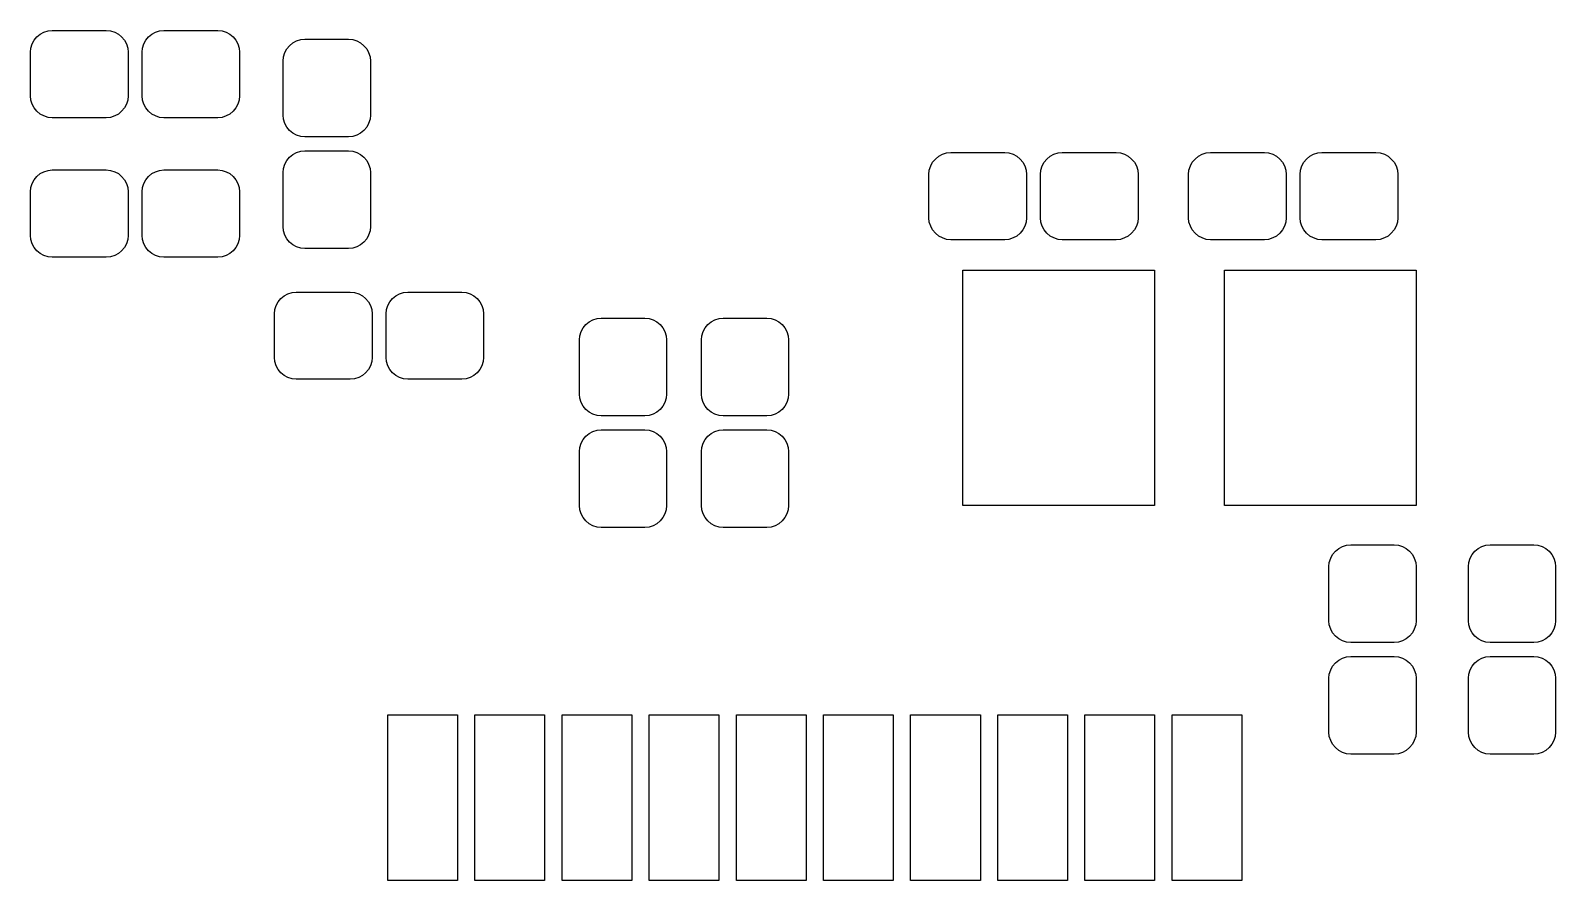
# Model space of a CAD drawing. Extents: x 168.7 to 194.2, y -134.1 to -106.2.
# Drawn here: x 184 to 192.75, y -111.03 to -106.15 of the extents above; entities that cross this region are included whole.
import ezdxf

# ---------------------------------------------------------------- set-up
doc = ezdxf.new("R2010")
doc.units = 0
doc.layers.add('BLACK', color=7, linetype='CONTINUOUS')

msp = doc.modelspace()

# ---------------------------------------------------------------- linework, layer by layer
at = {"layer": 'BLACK', "linetype": 'CONTINUOUS'}
for p, q in [((184.01, -106.227), (184.021, -106.206)), ((184.021, -106.206), (184.037, -106.187)), ((184.037, -106.187), (184.056, -106.171)), ((184.056, -106.171), (184.077, -106.16)), ((184.077, -106.16), (184.101, -106.152)), ((184.101, -106.152), (184.125, -106.15)), ((184.125, -106.15), (184.435, -106.15)), ((184.435, -106.15), (184.459, -106.152)), ((184.459, -106.152), (184.483, -106.16)), ((184.483, -106.16), (184.504, -106.171)), ((184.504, -106.171), (184.523, -106.187)), ((184.523, -106.187), (184.539, -106.206)), ((184.539, -106.206), (184.55, -106.227)), ((184.65, -106.227), (184.661, -106.206)), ((184.661, -106.206), (184.677, -106.187)), ((184.677, -106.187), (184.696, -106.171)), ((184.696, -106.171), (184.717, -106.16)), ((184.717, -106.16), (184.741, -106.152)), ((184.741, -106.152), (184.765, -106.15)), ((184.765, -106.15), (185.075, -106.15)), ((185.075, -106.15), (185.099, -106.152)), ((185.099, -106.152), (185.123, -106.16)), ((185.123, -106.16), (185.144, -106.171)), ((185.144, -106.171), (185.163, -106.187)), ((185.163, -106.187), (185.179, -106.206)), ((185.179, -106.206), (185.19, -106.227)), ((185.487, -106.237), (185.506, -106.221)), ((185.506, -106.221), (185.527, -106.21)), ((185.527, -106.21), (185.551, -106.202)), ((185.551, -106.202), (185.575, -106.2)), ((185.575, -106.2), (185.825, -106.2)), ((185.825, -106.2), (185.849, -106.202)), ((185.849, -106.202), (185.873, -106.21)), ((185.873, -106.21), (185.894, -106.221)), ((185.894, -106.221), (185.913, -106.237)), ((184, -106.275), (184.002, -106.251)), ((184, -106.525), (184, -106.275)), ((184.002, -106.251), (184.01, -106.227)), ((184.55, -106.227), (184.558, -106.251)), ((184.558, -106.251), (184.56, -106.275)), ((184.56, -106.275), (184.56, -106.525)), ((184.64, -106.275), (184.642, -106.251)), ((184.64, -106.525), (184.64, -106.275)), ((184.642, -106.251), (184.65, -106.227)), ((185.19, -106.227), (185.198, -106.251)), ((185.198, -106.251), (185.2, -106.275)), ((185.2, -106.275), (185.2, -106.525)), ((185.45, -106.325), (185.452, -106.301)), ((185.452, -106.301), (185.46, -106.277)), ((185.46, -106.277), (185.471, -106.256)), ((185.471, -106.256), (185.487, -106.237)), ((185.913, -106.237), (185.929, -106.256)), ((185.929, -106.256), (185.94, -106.277)), ((185.94, -106.277), (185.948, -106.301)), ((185.948, -106.301), (185.95, -106.325)), ((185.45, -106.635), (185.45, -106.325)), ((185.95, -106.325), (185.95, -106.635)), ((184.002, -106.549), (184, -106.525)), ((184.01, -106.573), (184.002, -106.549)), ((184.021, -106.594), (184.01, -106.573)), ((184.55, -106.573), (184.539, -106.594)), ((184.558, -106.549), (184.55, -106.573)), ((184.56, -106.525), (184.558, -106.549)), ((184.642, -106.549), (184.64, -106.525)), ((184.65, -106.573), (184.642, -106.549)), ((184.661, -106.594), (184.65, -106.573)), ((185.19, -106.573), (185.179, -106.594)), ((185.198, -106.549), (185.19, -106.573)), ((185.2, -106.525), (185.198, -106.549)), ((184.037, -106.613), (184.021, -106.594)), ((184.056, -106.629), (184.037, -106.613)), ((184.077, -106.64), (184.056, -106.629)), ((184.101, -106.648), (184.077, -106.64)), ((184.125, -106.65), (184.101, -106.648)), ((184.435, -106.65), (184.125, -106.65)), ((184.459, -106.648), (184.435, -106.65)), ((184.483, -106.64), (184.459, -106.648)), ((184.504, -106.629), (184.483, -106.64)), ((184.523, -106.613), (184.504, -106.629)), ((184.539, -106.594), (184.523, -106.613)), ((184.677, -106.613), (184.661, -106.594)), ((184.696, -106.629), (184.677, -106.613)), ((184.717, -106.64), (184.696, -106.629)), ((184.741, -106.648), (184.717, -106.64)), ((184.765, -106.65), (184.741, -106.648)), ((185.075, -106.65), (184.765, -106.65)), ((185.099, -106.648), (185.075, -106.65)), ((185.123, -106.64), (185.099, -106.648)), ((185.144, -106.629), (185.123, -106.64)), ((185.163, -106.613), (185.144, -106.629)), ((185.179, -106.594), (185.163, -106.613)), ((185.452, -106.659), (185.45, -106.635)), ((185.46, -106.683), (185.452, -106.659)), ((185.948, -106.659), (185.94, -106.683)), ((185.95, -106.635), (185.948, -106.659)), ((185.471, -106.704), (185.46, -106.683)), ((185.487, -106.723), (185.471, -106.704)), ((185.506, -106.739), (185.487, -106.723)), ((185.527, -106.75), (185.506, -106.739)), ((185.551, -106.758), (185.527, -106.75)), ((185.873, -106.75), (185.849, -106.758)), ((185.894, -106.739), (185.873, -106.75)), ((185.913, -106.723), (185.894, -106.739)), ((185.929, -106.704), (185.913, -106.723)), ((185.94, -106.683), (185.929, -106.704)), ((185.575, -106.76), (185.551, -106.758)), ((185.825, -106.76), (185.575, -106.76)), ((185.849, -106.758), (185.825, -106.76)), ((185.452, -106.941), (185.46, -106.917)), ((185.46, -106.917), (185.471, -106.896)), ((185.471, -106.896), (185.487, -106.877)), ((185.487, -106.877), (185.506, -106.861)), ((185.506, -106.861), (185.527, -106.85)), ((185.527, -106.85), (185.551, -106.842)), ((185.551, -106.842), (185.575, -106.84)), ((185.575, -106.84), (185.825, -106.84)), ((185.825, -106.84), (185.849, -106.842)), ((185.849, -106.842), (185.873, -106.85)), ((185.873, -106.85), (185.894, -106.861)), ((185.894, -106.861), (185.913, -106.877)), ((185.913, -106.877), (185.929, -106.896)), ((185.929, -106.896), (185.94, -106.917)), ((185.94, -106.917), (185.948, -106.941)), ((189.165, -106.927), (189.176, -106.906)), ((189.176, -106.906), (189.192, -106.887)), ((189.192, -106.887), (189.211, -106.871)), ((189.211, -106.871), (189.232, -106.86)), ((189.232, -106.86), (189.256, -106.852)), ((189.256, -106.852), (189.28, -106.85)), ((189.28, -106.85), (189.59, -106.85)), ((189.59, -106.85), (189.614, -106.852)), ((189.614, -106.852), (189.638, -106.86)), ((189.638, -106.86), (189.659, -106.871)), ((189.659, -106.871), (189.678, -106.887)), ((189.678, -106.887), (189.694, -106.906)), ((189.694, -106.906), (189.705, -106.927)), ((189.805, -106.927), (189.816, -106.906)), ((189.816, -106.906), (189.832, -106.887)), ((189.832, -106.887), (189.851, -106.871)), ((189.851, -106.871), (189.872, -106.86)), ((189.872, -106.86), (189.896, -106.852)), ((189.896, -106.852), (189.92, -106.85)), ((189.92, -106.85), (190.23, -106.85)), ((190.23, -106.85), (190.254, -106.852)), ((190.254, -106.852), (190.278, -106.86)), ((190.278, -106.86), (190.299, -106.871)), ((190.299, -106.871), (190.318, -106.887)), ((190.318, -106.887), (190.334, -106.906)), ((190.334, -106.906), (190.345, -106.927)), ((190.655, -106.927), (190.666, -106.906)), ((190.666, -106.906), (190.682, -106.887)), ((190.682, -106.887), (190.701, -106.871)), ((190.701, -106.871), (190.722, -106.86)), ((190.722, -106.86), (190.746, -106.852)), ((190.746, -106.852), (190.77, -106.85)), ((190.77, -106.85), (191.08, -106.85)), ((191.08, -106.85), (191.104, -106.852)), ((191.104, -106.852), (191.128, -106.86)), ((191.128, -106.86), (191.149, -106.871)), ((191.149, -106.871), (191.168, -106.887)), ((191.168, -106.887), (191.184, -106.906)), ((191.184, -106.906), (191.195, -106.927)), ((191.295, -106.927), (191.306, -106.906)), ((191.306, -106.906), (191.322, -106.887)), ((191.322, -106.887), (191.341, -106.871)), ((191.341, -106.871), (191.362, -106.86)), ((191.362, -106.86), (191.386, -106.852)), ((191.386, -106.852), (191.41, -106.85)), ((191.41, -106.85), (191.72, -106.85)), ((191.72, -106.85), (191.744, -106.852)), ((191.744, -106.852), (191.768, -106.86)), ((191.768, -106.86), (191.789, -106.871)), ((191.789, -106.871), (191.808, -106.887)), ((191.808, -106.887), (191.824, -106.906)), ((191.824, -106.906), (191.835, -106.927)), ((184.01, -107.027), (184.021, -107.006)), ((184.021, -107.006), (184.037, -106.987)), ((184.037, -106.987), (184.056, -106.971)), ((184.056, -106.971), (184.077, -106.96)), ((184.077, -106.96), (184.101, -106.952)), ((184.101, -106.952), (184.125, -106.95)), ((184.125, -106.95), (184.435, -106.95)), ((184.435, -106.95), (184.459, -106.952)), ((184.459, -106.952), (184.483, -106.96)), ((184.483, -106.96), (184.504, -106.971)), ((184.504, -106.971), (184.523, -106.987)), ((184.523, -106.987), (184.539, -107.006)), ((184.539, -107.006), (184.55, -107.027)), ((184.65, -107.027), (184.661, -107.006)), ((184.661, -107.006), (184.677, -106.987)), ((184.677, -106.987), (184.696, -106.971)), ((184.696, -106.971), (184.717, -106.96)), ((184.717, -106.96), (184.741, -106.952)), ((184.741, -106.952), (184.765, -106.95)), ((184.765, -106.95), (185.075, -106.95)), ((185.075, -106.95), (185.099, -106.952)), ((185.099, -106.952), (185.123, -106.96)), ((185.123, -106.96), (185.144, -106.971)), ((185.144, -106.971), (185.163, -106.987)), ((185.163, -106.987), (185.179, -107.006)), ((185.179, -107.006), (185.19, -107.027)), ((185.45, -106.965), (185.452, -106.941)), ((185.45, -107.275), (185.45, -106.965)), ((185.948, -106.941), (185.95, -106.965)), ((185.95, -106.965), (185.95, -107.275)), ((189.155, -106.975), (189.157, -106.951)), ((189.155, -107.225), (189.155, -106.975)), ((189.157, -106.951), (189.165, -106.927)), ((189.705, -106.927), (189.713, -106.951)), ((189.713, -106.951), (189.715, -106.975)), ((189.715, -106.975), (189.715, -107.225)), ((189.795, -106.975), (189.797, -106.951)), ((189.795, -107.225), (189.795, -106.975)), ((189.797, -106.951), (189.805, -106.927)), ((190.345, -106.927), (190.353, -106.951)), ((190.353, -106.951), (190.355, -106.975)), ((190.355, -106.975), (190.355, -107.225)), ((190.645, -106.975), (190.647, -106.951)), ((190.645, -107.225), (190.645, -106.975)), ((190.647, -106.951), (190.655, -106.927)), ((191.195, -106.927), (191.203, -106.951)), ((191.203, -106.951), (191.205, -106.975)), ((191.205, -106.975), (191.205, -107.225)), ((191.285, -106.975), (191.287, -106.951)), ((191.285, -107.225), (191.285, -106.975)), ((191.287, -106.951), (191.295, -106.927)), ((191.835, -106.927), (191.843, -106.951)), ((191.843, -106.951), (191.845, -106.975)), ((191.845, -106.975), (191.845, -107.225)), ((184, -107.075), (184.002, -107.051)), ((184, -107.325), (184, -107.075)), ((184.002, -107.051), (184.01, -107.027)), ((184.55, -107.027), (184.558, -107.051)), ((184.558, -107.051), (184.56, -107.075)), ((184.56, -107.075), (184.56, -107.325)), ((184.64, -107.075), (184.642, -107.051)), ((184.64, -107.325), (184.64, -107.075)), ((184.642, -107.051), (184.65, -107.027)), ((185.19, -107.027), (185.198, -107.051)), ((185.198, -107.051), (185.2, -107.075)), ((185.2, -107.075), (185.2, -107.325)), ((189.157, -107.249), (189.155, -107.225)), ((189.165, -107.273), (189.157, -107.249)), ((189.176, -107.294), (189.165, -107.273)), ((189.705, -107.273), (189.694, -107.294)), ((189.713, -107.249), (189.705, -107.273)), ((189.715, -107.225), (189.713, -107.249)), ((189.797, -107.249), (189.795, -107.225)), ((189.805, -107.273), (189.797, -107.249)), ((189.816, -107.294), (189.805, -107.273)), ((190.345, -107.273), (190.334, -107.294)), ((190.353, -107.249), (190.345, -107.273)), ((190.355, -107.225), (190.353, -107.249)), ((190.647, -107.249), (190.645, -107.225)), ((190.655, -107.273), (190.647, -107.249)), ((190.666, -107.294), (190.655, -107.273)), ((191.195, -107.273), (191.184, -107.294)), ((191.203, -107.249), (191.195, -107.273)), ((191.205, -107.225), (191.203, -107.249)), ((191.287, -107.249), (191.285, -107.225)), ((191.295, -107.273), (191.287, -107.249)), ((191.306, -107.294), (191.295, -107.273)), ((191.835, -107.273), (191.824, -107.294)), ((191.843, -107.249), (191.835, -107.273)), ((191.845, -107.225), (191.843, -107.249)), ((184.002, -107.349), (184, -107.325)), ((184.01, -107.373), (184.002, -107.349)), ((184.558, -107.349), (184.55, -107.373)), ((184.56, -107.325), (184.558, -107.349)), ((184.642, -107.349), (184.64, -107.325)), ((184.65, -107.373), (184.642, -107.349)), ((185.198, -107.349), (185.19, -107.373)), ((185.2, -107.325), (185.198, -107.349)), ((185.452, -107.299), (185.45, -107.275)), ((185.46, -107.323), (185.452, -107.299)), ((185.471, -107.344), (185.46, -107.323)), ((185.487, -107.363), (185.471, -107.344)), ((185.929, -107.344), (185.913, -107.363)), ((185.94, -107.323), (185.929, -107.344)), ((185.948, -107.299), (185.94, -107.323)), ((185.95, -107.275), (185.948, -107.299)), ((189.192, -107.313), (189.176, -107.294)), ((189.211, -107.329), (189.192, -107.313)), ((189.232, -107.34), (189.211, -107.329)), ((189.256, -107.348), (189.232, -107.34)), ((189.28, -107.35), (189.256, -107.348)), ((189.59, -107.35), (189.28, -107.35)), ((189.614, -107.348), (189.59, -107.35)), ((189.638, -107.34), (189.614, -107.348)), ((189.659, -107.329), (189.638, -107.34)), ((189.678, -107.313), (189.659, -107.329)), ((189.694, -107.294), (189.678, -107.313)), ((189.832, -107.313), (189.816, -107.294)), ((189.851, -107.329), (189.832, -107.313)), ((189.872, -107.34), (189.851, -107.329)), ((189.896, -107.348), (189.872, -107.34)), ((189.92, -107.35), (189.896, -107.348)), ((190.23, -107.35), (189.92, -107.35)), ((190.254, -107.348), (190.23, -107.35)), ((190.278, -107.34), (190.254, -107.348)), ((190.299, -107.329), (190.278, -107.34)), ((190.318, -107.313), (190.299, -107.329)), ((190.334, -107.294), (190.318, -107.313)), ((190.682, -107.313), (190.666, -107.294)), ((190.701, -107.329), (190.682, -107.313)), ((190.722, -107.34), (190.701, -107.329)), ((190.746, -107.348), (190.722, -107.34)), ((190.77, -107.35), (190.746, -107.348)), ((191.08, -107.35), (190.77, -107.35)), ((191.104, -107.348), (191.08, -107.35)), ((191.128, -107.34), (191.104, -107.348)), ((191.149, -107.329), (191.128, -107.34)), ((191.168, -107.313), (191.149, -107.329)), ((191.184, -107.294), (191.168, -107.313)), ((191.322, -107.313), (191.306, -107.294)), ((191.341, -107.329), (191.322, -107.313)), ((191.362, -107.34), (191.341, -107.329)), ((191.386, -107.348), (191.362, -107.34)), ((191.41, -107.35), (191.386, -107.348)), ((191.72, -107.35), (191.41, -107.35)), ((191.744, -107.348), (191.72, -107.35)), ((191.768, -107.34), (191.744, -107.348)), ((191.789, -107.329), (191.768, -107.34)), ((191.808, -107.313), (191.789, -107.329)), ((191.824, -107.294), (191.808, -107.313)), ((184.021, -107.394), (184.01, -107.373)), ((184.037, -107.413), (184.021, -107.394)), ((184.056, -107.429), (184.037, -107.413)), ((184.077, -107.44), (184.056, -107.429)), ((184.101, -107.448), (184.077, -107.44)), ((184.125, -107.45), (184.101, -107.448)), ((184.435, -107.45), (184.125, -107.45)), ((184.459, -107.448), (184.435, -107.45)), ((184.483, -107.44), (184.459, -107.448)), ((184.504, -107.429), (184.483, -107.44)), ((184.523, -107.413), (184.504, -107.429)), ((184.539, -107.394), (184.523, -107.413)), ((184.55, -107.373), (184.539, -107.394)), ((184.661, -107.394), (184.65, -107.373)), ((184.677, -107.413), (184.661, -107.394)), ((184.696, -107.429), (184.677, -107.413)), ((184.717, -107.44), (184.696, -107.429)), ((184.741, -107.448), (184.717, -107.44)), ((184.765, -107.45), (184.741, -107.448)), ((185.075, -107.45), (184.765, -107.45)), ((185.099, -107.448), (185.075, -107.45)), ((185.123, -107.44), (185.099, -107.448)), ((185.144, -107.429), (185.123, -107.44)), ((185.163, -107.413), (185.144, -107.429)), ((185.179, -107.394), (185.163, -107.413)), ((185.19, -107.373), (185.179, -107.394)), ((185.506, -107.379), (185.487, -107.363)), ((185.527, -107.39), (185.506, -107.379)), ((185.551, -107.398), (185.527, -107.39)), ((185.575, -107.4), (185.551, -107.398)), ((185.825, -107.4), (185.575, -107.4)), ((185.849, -107.398), (185.825, -107.4)), ((185.873, -107.39), (185.849, -107.398)), ((185.894, -107.379), (185.873, -107.39)), ((185.913, -107.363), (185.894, -107.379)), ((189.35, -108.875), (189.35, -107.525)), ((189.35, -107.525), (190.45, -107.525)), ((190.45, -107.525), (190.45, -108.875)), ((190.85, -108.875), (190.85, -107.525)), ((190.85, -107.525), (191.95, -107.525)), ((191.95, -107.525), (191.95, -108.875)), ((185.41, -107.727), (185.421, -107.706)), ((185.421, -107.706), (185.437, -107.687)), ((185.437, -107.687), (185.456, -107.671)), ((185.456, -107.671), (185.477, -107.66)), ((185.477, -107.66), (185.501, -107.652)), ((185.501, -107.652), (185.525, -107.65)), ((185.525, -107.65), (185.835, -107.65)), ((185.835, -107.65), (185.859, -107.652)), ((185.859, -107.652), (185.883, -107.66)), ((185.883, -107.66), (185.904, -107.671)), ((185.904, -107.671), (185.923, -107.687)), ((185.923, -107.687), (185.939, -107.706)), ((185.939, -107.706), (185.95, -107.727)), ((186.05, -107.727), (186.061, -107.706)), ((186.061, -107.706), (186.077, -107.687)), ((186.077, -107.687), (186.096, -107.671)), ((186.096, -107.671), (186.117, -107.66)), ((186.117, -107.66), (186.141, -107.652)), ((186.141, -107.652), (186.165, -107.65)), ((186.165, -107.65), (186.475, -107.65)), ((186.475, -107.65), (186.499, -107.652)), ((186.499, -107.652), (186.523, -107.66)), ((186.523, -107.66), (186.544, -107.671)), ((186.544, -107.671), (186.563, -107.687)), ((186.563, -107.687), (186.579, -107.706)), ((186.579, -107.706), (186.59, -107.727)), ((185.4, -107.775), (185.402, -107.751)), ((185.4, -108.025), (185.4, -107.775)), ((185.402, -107.751), (185.41, -107.727)), ((185.95, -107.727), (185.958, -107.751)), ((185.958, -107.751), (185.96, -107.775)), ((185.96, -107.775), (185.96, -108.025)), ((186.04, -107.775), (186.042, -107.751)), ((186.04, -108.025), (186.04, -107.775)), ((186.042, -107.751), (186.05, -107.727)), ((186.59, -107.727), (186.598, -107.751)), ((186.598, -107.751), (186.6, -107.775)), ((186.6, -107.775), (186.6, -108.025)), ((187.251, -107.802), (187.275, -107.8)), ((187.275, -107.8), (187.525, -107.8)), ((187.525, -107.8), (187.549, -107.802)), ((187.951, -107.802), (187.975, -107.8)), ((187.975, -107.8), (188.225, -107.8)), ((188.225, -107.8), (188.249, -107.802)), ((187.152, -107.901), (187.16, -107.877)), ((187.16, -107.877), (187.171, -107.856)), ((187.171, -107.856), (187.187, -107.837)), ((187.187, -107.837), (187.206, -107.821)), ((187.206, -107.821), (187.227, -107.81)), ((187.227, -107.81), (187.251, -107.802)), ((187.549, -107.802), (187.573, -107.81)), ((187.573, -107.81), (187.594, -107.821)), ((187.594, -107.821), (187.613, -107.837)), ((187.613, -107.837), (187.629, -107.856)), ((187.629, -107.856), (187.64, -107.877)), ((187.64, -107.877), (187.648, -107.901)), ((187.852, -107.901), (187.86, -107.877)), ((187.86, -107.877), (187.871, -107.856)), ((187.871, -107.856), (187.887, -107.837)), ((187.887, -107.837), (187.906, -107.821)), ((187.906, -107.821), (187.927, -107.81)), ((187.927, -107.81), (187.951, -107.802)), ((188.249, -107.802), (188.273, -107.81)), ((188.273, -107.81), (188.294, -107.821)), ((188.294, -107.821), (188.313, -107.837)), ((188.313, -107.837), (188.329, -107.856)), ((188.329, -107.856), (188.34, -107.877)), ((188.34, -107.877), (188.348, -107.901)), ((187.15, -107.925), (187.152, -107.901)), ((187.15, -108.235), (187.15, -107.925)), ((187.648, -107.901), (187.65, -107.925)), ((187.65, -107.925), (187.65, -108.235)), ((187.85, -107.925), (187.852, -107.901)), ((187.85, -108.235), (187.85, -107.925)), ((188.348, -107.901), (188.35, -107.925)), ((188.35, -107.925), (188.35, -108.235)), ((185.402, -108.049), (185.4, -108.025)), ((185.41, -108.073), (185.402, -108.049)), ((185.958, -108.049), (185.95, -108.073)), ((185.96, -108.025), (185.958, -108.049)), ((186.042, -108.049), (186.04, -108.025)), ((186.05, -108.073), (186.042, -108.049)), ((186.598, -108.049), (186.59, -108.073)), ((186.6, -108.025), (186.598, -108.049)), ((185.421, -108.094), (185.41, -108.073)), ((185.437, -108.113), (185.421, -108.094)), ((185.456, -108.129), (185.437, -108.113)), ((185.477, -108.14), (185.456, -108.129)), ((185.501, -108.148), (185.477, -108.14)), ((185.525, -108.15), (185.501, -108.148)), ((185.859, -108.148), (185.835, -108.15)), ((185.883, -108.14), (185.859, -108.148)), ((185.904, -108.129), (185.883, -108.14)), ((185.923, -108.113), (185.904, -108.129)), ((185.939, -108.094), (185.923, -108.113)), ((185.95, -108.073), (185.939, -108.094)), ((186.061, -108.094), (186.05, -108.073)), ((186.077, -108.113), (186.061, -108.094)), ((186.096, -108.129), (186.077, -108.113)), ((186.117, -108.14), (186.096, -108.129)), ((186.141, -108.148), (186.117, -108.14)), ((186.165, -108.15), (186.141, -108.148)), ((186.499, -108.148), (186.475, -108.15)), ((186.523, -108.14), (186.499, -108.148)), ((186.544, -108.129), (186.523, -108.14)), ((186.563, -108.113), (186.544, -108.129)), ((186.579, -108.094), (186.563, -108.113)), ((186.59, -108.073), (186.579, -108.094)), ((185.835, -108.15), (185.525, -108.15)), ((186.475, -108.15), (186.165, -108.15)), ((187.152, -108.259), (187.15, -108.235)), ((187.65, -108.235), (187.648, -108.259)), ((187.852, -108.259), (187.85, -108.235)), ((188.35, -108.235), (188.348, -108.259)), ((187.16, -108.283), (187.152, -108.259)), ((187.171, -108.304), (187.16, -108.283)), ((187.187, -108.323), (187.171, -108.304)), ((187.206, -108.339), (187.187, -108.323)), ((187.613, -108.323), (187.594, -108.339)), ((187.629, -108.304), (187.613, -108.323)), ((187.64, -108.283), (187.629, -108.304)), ((187.648, -108.259), (187.64, -108.283)), ((187.86, -108.283), (187.852, -108.259)), ((187.871, -108.304), (187.86, -108.283)), ((187.887, -108.323), (187.871, -108.304)), ((187.906, -108.339), (187.887, -108.323)), ((188.313, -108.323), (188.294, -108.339)), ((188.329, -108.304), (188.313, -108.323)), ((188.34, -108.283), (188.329, -108.304)), ((188.348, -108.259), (188.34, -108.283)), ((187.227, -108.35), (187.206, -108.339)), ((187.251, -108.358), (187.227, -108.35)), ((187.275, -108.36), (187.251, -108.358)), ((187.525, -108.36), (187.275, -108.36)), ((187.549, -108.358), (187.525, -108.36)), ((187.573, -108.35), (187.549, -108.358)), ((187.594, -108.339), (187.573, -108.35)), ((187.927, -108.35), (187.906, -108.339)), ((187.951, -108.358), (187.927, -108.35)), ((187.975, -108.36), (187.951, -108.358)), ((188.225, -108.36), (187.975, -108.36)), ((188.249, -108.358), (188.225, -108.36)), ((188.273, -108.35), (188.249, -108.358)), ((188.294, -108.339), (188.273, -108.35)), ((187.16, -108.517), (187.171, -108.496)), ((187.171, -108.496), (187.187, -108.477)), ((187.187, -108.477), (187.206, -108.461)), ((187.206, -108.461), (187.227, -108.45)), ((187.227, -108.45), (187.251, -108.442)), ((187.251, -108.442), (187.275, -108.44)), ((187.275, -108.44), (187.525, -108.44)), ((187.525, -108.44), (187.549, -108.442)), ((187.549, -108.442), (187.573, -108.45)), ((187.573, -108.45), (187.594, -108.461)), ((187.594, -108.461), (187.613, -108.477)), ((187.613, -108.477), (187.629, -108.496)), ((187.629, -108.496), (187.64, -108.517)), ((187.86, -108.517), (187.871, -108.496)), ((187.871, -108.496), (187.887, -108.477)), ((187.887, -108.477), (187.906, -108.461)), ((187.906, -108.461), (187.927, -108.45)), ((187.927, -108.45), (187.951, -108.442)), ((187.951, -108.442), (187.975, -108.44)), ((187.975, -108.44), (188.225, -108.44)), ((188.225, -108.44), (188.249, -108.442)), ((188.249, -108.442), (188.273, -108.45)), ((188.273, -108.45), (188.294, -108.461)), ((188.294, -108.461), (188.313, -108.477)), ((188.313, -108.477), (188.329, -108.496)), ((188.329, -108.496), (188.34, -108.517)), ((187.15, -108.565), (187.152, -108.541)), ((187.15, -108.875), (187.15, -108.565)), ((187.152, -108.541), (187.16, -108.517)), ((187.64, -108.517), (187.648, -108.541)), ((187.648, -108.541), (187.65, -108.565)), ((187.65, -108.565), (187.65, -108.875)), ((187.85, -108.565), (187.852, -108.541)), ((187.85, -108.875), (187.85, -108.565)), ((187.852, -108.541), (187.86, -108.517)), ((188.34, -108.517), (188.348, -108.541)), ((188.348, -108.541), (188.35, -108.565)), ((188.35, -108.565), (188.35, -108.875)), ((187.152, -108.899), (187.15, -108.875)), ((187.16, -108.923), (187.152, -108.899)), ((187.171, -108.944), (187.16, -108.923)), ((187.64, -108.923), (187.629, -108.944)), ((187.648, -108.899), (187.64, -108.923)), ((187.65, -108.875), (187.648, -108.899)), ((187.852, -108.899), (187.85, -108.875)), ((187.86, -108.923), (187.852, -108.899)), ((187.871, -108.944), (187.86, -108.923)), ((188.34, -108.923), (188.329, -108.944)), ((188.348, -108.899), (188.34, -108.923)), ((188.35, -108.875), (188.348, -108.899)), ((190.45, -108.875), (189.35, -108.875)), ((191.95, -108.875), (190.85, -108.875)), ((187.187, -108.963), (187.171, -108.944)), ((187.206, -108.979), (187.187, -108.963)), ((187.227, -108.99), (187.206, -108.979)), ((187.251, -108.998), (187.227, -108.99)), ((187.275, -109), (187.251, -108.998)), ((187.525, -109), (187.275, -109)), ((187.549, -108.998), (187.525, -109)), ((187.573, -108.99), (187.549, -108.998)), ((187.594, -108.979), (187.573, -108.99)), ((187.613, -108.963), (187.594, -108.979)), ((187.629, -108.944), (187.613, -108.963)), ((187.887, -108.963), (187.871, -108.944)), ((187.906, -108.979), (187.887, -108.963)), ((187.927, -108.99), (187.906, -108.979)), ((187.951, -108.998), (187.927, -108.99)), ((187.975, -109), (187.951, -108.998)), ((188.225, -109), (187.975, -109)), ((188.249, -108.998), (188.225, -109)), ((188.273, -108.99), (188.249, -108.998)), ((188.294, -108.979), (188.273, -108.99)), ((188.313, -108.963), (188.294, -108.979)), ((188.329, -108.944), (188.313, -108.963)), ((191.506, -109.121), (191.527, -109.11)), ((191.527, -109.11), (191.551, -109.102)), ((191.551, -109.102), (191.575, -109.1)), ((191.575, -109.1), (191.825, -109.1)), ((191.825, -109.1), (191.849, -109.102)), ((191.849, -109.102), (191.873, -109.11)), ((191.873, -109.11), (191.894, -109.121)), ((192.306, -109.121), (192.327, -109.11)), ((192.327, -109.11), (192.351, -109.102)), ((192.351, -109.102), (192.375, -109.1)), ((192.375, -109.1), (192.625, -109.1)), ((192.625, -109.1), (192.649, -109.102)), ((192.649, -109.102), (192.673, -109.11)), ((192.673, -109.11), (192.694, -109.121)), ((191.452, -109.201), (191.46, -109.177)), ((191.46, -109.177), (191.471, -109.156)), ((191.471, -109.156), (191.487, -109.137)), ((191.487, -109.137), (191.506, -109.121)), ((191.894, -109.121), (191.913, -109.137)), ((191.913, -109.137), (191.929, -109.156)), ((191.929, -109.156), (191.94, -109.177)), ((191.94, -109.177), (191.948, -109.201)), ((192.252, -109.201), (192.26, -109.177)), ((192.26, -109.177), (192.271, -109.156)), ((192.271, -109.156), (192.287, -109.137)), ((192.287, -109.137), (192.306, -109.121)), ((192.694, -109.121), (192.713, -109.137)), ((192.713, -109.137), (192.729, -109.156)), ((192.729, -109.156), (192.74, -109.177)), ((192.74, -109.177), (192.748, -109.201)), ((191.45, -109.225), (191.452, -109.201)), ((191.45, -109.535), (191.45, -109.225)), ((191.948, -109.201), (191.95, -109.225)), ((191.95, -109.225), (191.95, -109.535)), ((192.25, -109.225), (192.252, -109.201)), ((192.25, -109.535), (192.25, -109.225)), ((192.748, -109.201), (192.75, -109.225)), ((192.75, -109.225), (192.75, -109.535)), ((191.452, -109.559), (191.45, -109.535)), ((191.95, -109.535), (191.948, -109.559)), ((192.252, -109.559), (192.25, -109.535)), ((192.75, -109.535), (192.748, -109.559)), ((191.46, -109.583), (191.452, -109.559)), ((191.471, -109.604), (191.46, -109.583)), ((191.487, -109.623), (191.471, -109.604)), ((191.506, -109.639), (191.487, -109.623)), ((191.913, -109.623), (191.894, -109.639)), ((191.929, -109.604), (191.913, -109.623)), ((191.94, -109.583), (191.929, -109.604)), ((191.948, -109.559), (191.94, -109.583)), ((192.26, -109.583), (192.252, -109.559)), ((192.271, -109.604), (192.26, -109.583)), ((192.287, -109.623), (192.271, -109.604)), ((192.306, -109.639), (192.287, -109.623)), ((192.713, -109.623), (192.694, -109.639)), ((192.729, -109.604), (192.713, -109.623)), ((192.74, -109.583), (192.729, -109.604)), ((192.748, -109.559), (192.74, -109.583)), ((191.527, -109.65), (191.506, -109.639)), ((191.551, -109.658), (191.527, -109.65)), ((191.575, -109.66), (191.551, -109.658)), ((191.825, -109.66), (191.575, -109.66)), ((191.849, -109.658), (191.825, -109.66)), ((191.873, -109.65), (191.849, -109.658)), ((191.894, -109.639), (191.873, -109.65)), ((192.327, -109.65), (192.306, -109.639)), ((192.351, -109.658), (192.327, -109.65)), ((192.375, -109.66), (192.351, -109.658)), ((192.625, -109.66), (192.375, -109.66)), ((192.649, -109.658), (192.625, -109.66)), ((192.673, -109.65), (192.649, -109.658)), ((192.694, -109.639), (192.673, -109.65)), ((191.46, -109.817), (191.471, -109.796)), ((191.471, -109.796), (191.487, -109.777)), ((191.487, -109.777), (191.506, -109.761)), ((191.506, -109.761), (191.527, -109.75)), ((191.527, -109.75), (191.551, -109.742)), ((191.551, -109.742), (191.575, -109.74)), ((191.575, -109.74), (191.825, -109.74)), ((191.825, -109.74), (191.849, -109.742)), ((191.849, -109.742), (191.873, -109.75)), ((191.873, -109.75), (191.894, -109.761)), ((191.894, -109.761), (191.913, -109.777)), ((191.913, -109.777), (191.929, -109.796)), ((191.929, -109.796), (191.94, -109.817)), ((192.26, -109.817), (192.271, -109.796)), ((192.271, -109.796), (192.287, -109.777)), ((192.287, -109.777), (192.306, -109.761)), ((192.306, -109.761), (192.327, -109.75)), ((192.327, -109.75), (192.351, -109.742)), ((192.351, -109.742), (192.375, -109.74)), ((192.375, -109.74), (192.625, -109.74)), ((192.625, -109.74), (192.649, -109.742)), ((192.649, -109.742), (192.673, -109.75)), ((192.673, -109.75), (192.694, -109.761)), ((192.694, -109.761), (192.713, -109.777)), ((192.713, -109.777), (192.729, -109.796)), ((192.729, -109.796), (192.74, -109.817)), ((191.45, -109.865), (191.452, -109.841)), ((191.45, -110.175), (191.45, -109.865)), ((191.452, -109.841), (191.46, -109.817)), ((191.94, -109.817), (191.948, -109.841)), ((191.948, -109.841), (191.95, -109.865)), ((191.95, -109.865), (191.95, -110.175)), ((192.25, -109.865), (192.252, -109.841)), ((192.25, -110.175), (192.25, -109.865)), ((192.252, -109.841), (192.26, -109.817)), ((192.74, -109.817), (192.748, -109.841)), ((192.748, -109.841), (192.75, -109.865)), ((192.75, -109.865), (192.75, -110.175)), ((186.05, -111.025), (186.05, -110.075)), ((186.05, -110.075), (186.45, -110.075)), ((186.45, -110.075), (186.45, -111.025)), ((186.55, -111.025), (186.55, -110.075)), ((186.55, -110.075), (186.95, -110.075)), ((186.95, -110.075), (186.95, -111.025)), ((187.05, -111.025), (187.05, -110.075)), ((187.05, -110.075), (187.45, -110.075)), ((187.45, -110.075), (187.45, -111.025)), ((187.55, -111.025), (187.55, -110.075)), ((187.55, -110.075), (187.95, -110.075)), ((187.95, -110.075), (187.95, -111.025)), ((188.05, -111.025), (188.05, -110.075)), ((188.05, -110.075), (188.45, -110.075)), ((188.45, -110.075), (188.45, -111.025)), ((188.55, -111.025), (188.55, -110.075)), ((188.55, -110.075), (188.95, -110.075)), ((188.95, -110.075), (188.95, -111.025)), ((189.05, -111.025), (189.05, -110.075)), ((189.05, -110.075), (189.45, -110.075)), ((189.45, -110.075), (189.45, -111.025)), ((189.55, -111.025), (189.55, -110.075)), ((189.55, -110.075), (189.95, -110.075)), ((189.95, -110.075), (189.95, -111.025)), ((190.05, -111.025), (190.05, -110.075)), ((190.05, -110.075), (190.45, -110.075)), ((190.45, -110.075), (190.45, -111.025)), ((190.55, -111.025), (190.55, -110.075)), ((190.55, -110.075), (190.95, -110.075)), ((190.95, -110.075), (190.95, -111.025)), ((191.452, -110.199), (191.45, -110.175)), ((191.46, -110.223), (191.452, -110.199)), ((191.471, -110.244), (191.46, -110.223)), ((191.487, -110.263), (191.471, -110.244)), ((191.929, -110.244), (191.913, -110.263)), ((191.94, -110.223), (191.929, -110.244)), ((191.948, -110.199), (191.94, -110.223)), ((191.95, -110.175), (191.948, -110.199)), ((192.252, -110.199), (192.25, -110.175)), ((192.26, -110.223), (192.252, -110.199)), ((192.271, -110.244), (192.26, -110.223)), ((192.287, -110.263), (192.271, -110.244)), ((192.729, -110.244), (192.713, -110.263)), ((192.74, -110.223), (192.729, -110.244)), ((192.748, -110.199), (192.74, -110.223)), ((192.75, -110.175), (192.748, -110.199)), ((191.506, -110.279), (191.487, -110.263)), ((191.527, -110.29), (191.506, -110.279)), ((191.551, -110.298), (191.527, -110.29)), ((191.575, -110.3), (191.551, -110.298)), ((191.825, -110.3), (191.575, -110.3)), ((191.849, -110.298), (191.825, -110.3)), ((191.873, -110.29), (191.849, -110.298)), ((191.894, -110.279), (191.873, -110.29)), ((191.913, -110.263), (191.894, -110.279)), ((192.306, -110.279), (192.287, -110.263)), ((192.327, -110.29), (192.306, -110.279)), ((192.351, -110.298), (192.327, -110.29)), ((192.375, -110.3), (192.351, -110.298)), ((192.625, -110.3), (192.375, -110.3)), ((192.649, -110.298), (192.625, -110.3)), ((192.673, -110.29), (192.649, -110.298)), ((192.694, -110.279), (192.673, -110.29)), ((192.713, -110.263), (192.694, -110.279)), ((186.45, -111.025), (186.05, -111.025)), ((186.95, -111.025), (186.55, -111.025)), ((187.45, -111.025), (187.05, -111.025)), ((187.95, -111.025), (187.55, -111.025)), ((188.45, -111.025), (188.05, -111.025)), ((188.95, -111.025), (188.55, -111.025)), ((189.45, -111.025), (189.05, -111.025)), ((189.95, -111.025), (189.55, -111.025)), ((190.45, -111.025), (190.05, -111.025)), ((190.95, -111.025), (190.55, -111.025))]:
    msp.add_line(p, q, dxfattribs=at)

doc.saveas('drawing.dxf')
